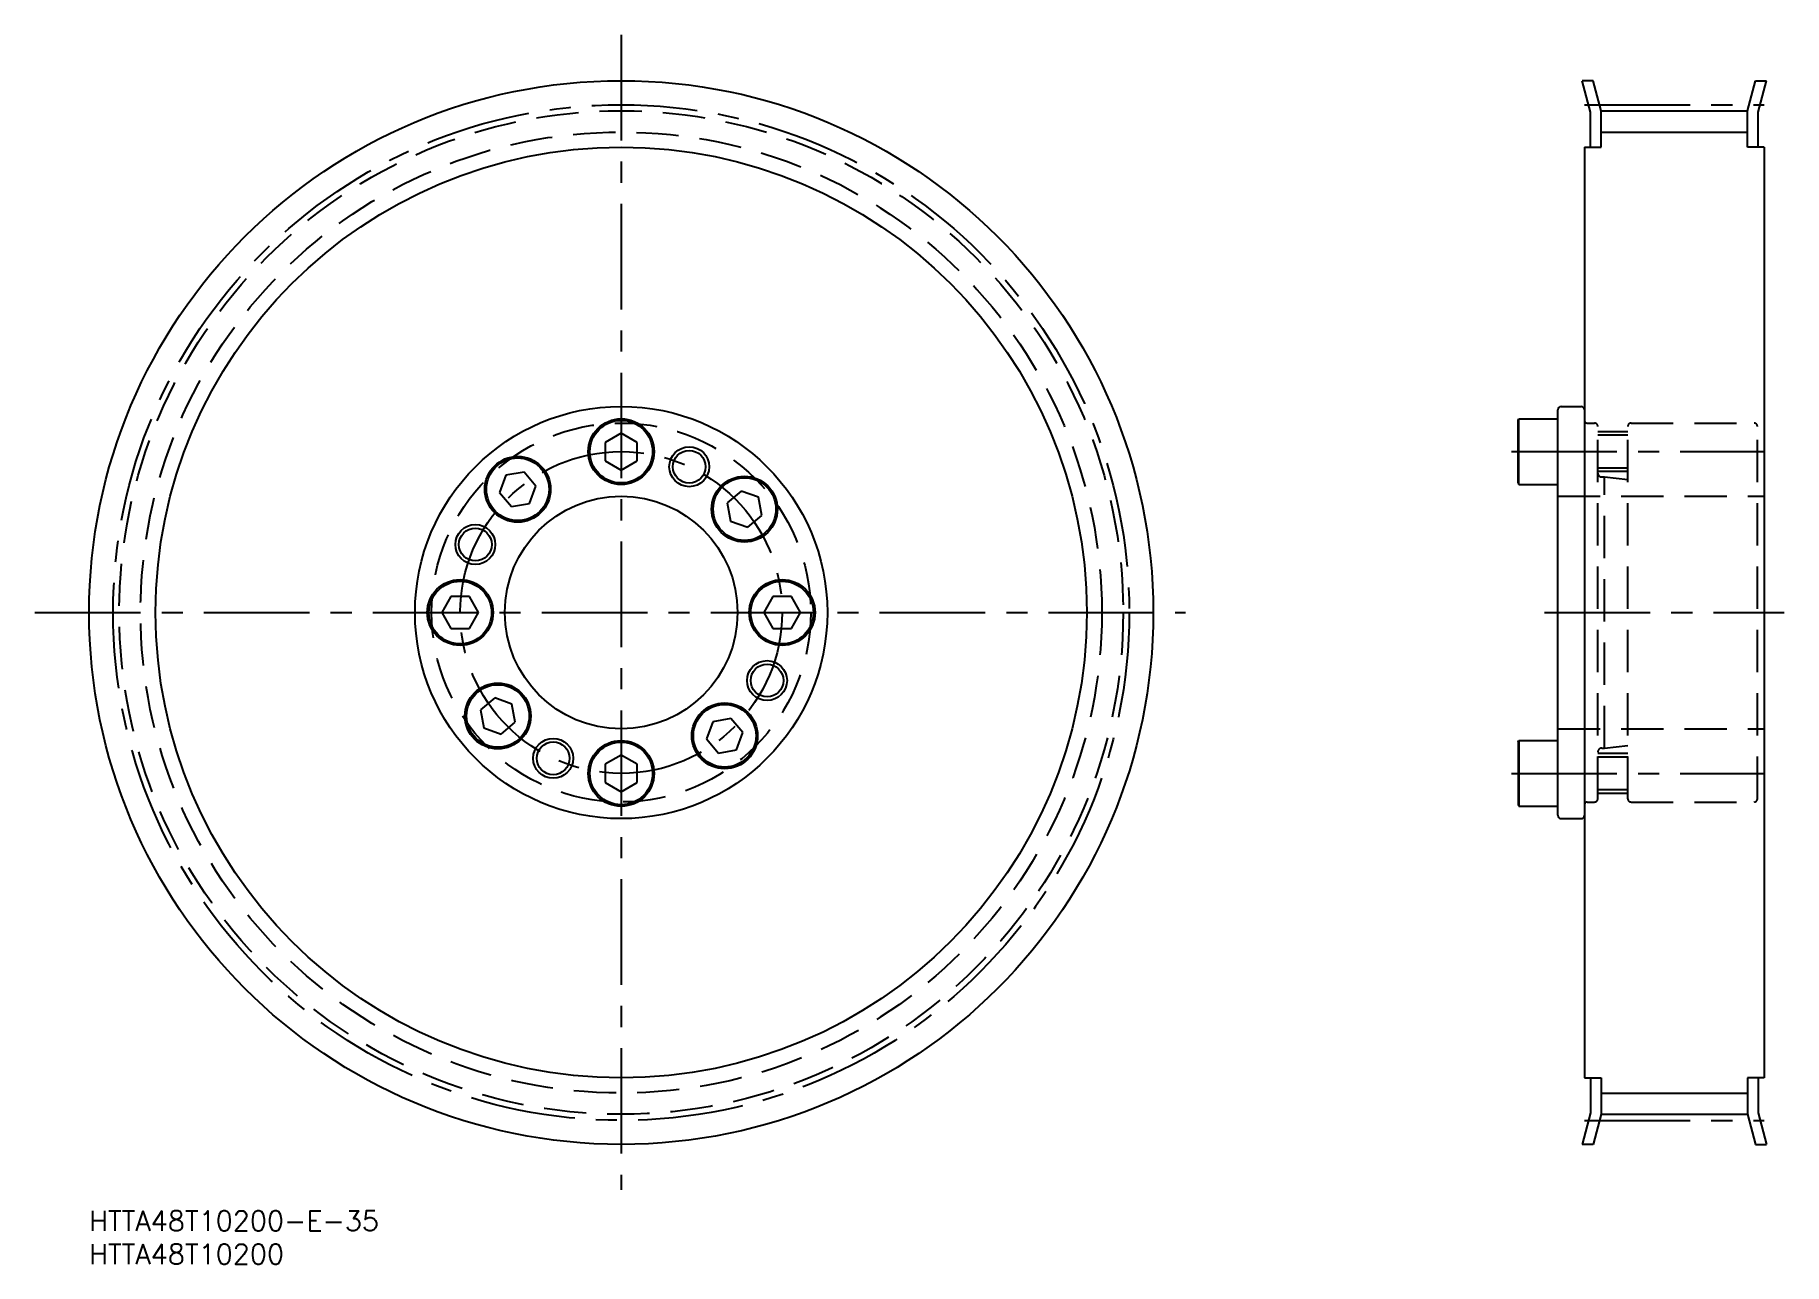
# Model space of a CAD drawing. Extents: x -8 to 255, y -8 to 177.
import ezdxf

# ---------------------------------------------------------------- set-up
doc = ezdxf.new("R2010")
doc.units = 0
doc.header["$LTSCALE"] = 0.5
doc.linetypes.add('CENTER', pattern=[50.8, 31.75, -6.35, 6.35, -6.35])
doc.linetypes.add('DASHED', pattern=[19.05, 12.7, -6.35])
for name, color, linetype in [('MSM_CENTER', 1, 'CENTER'), ('MSM_CONTINUOUS', 7, 'CONTINUOUS'), ('MSM_DASHED', 4, 'DASHED'), ('MSM_NARROW', 5, 'CONTINUOUS'), ('MSM_PART_NUMBER', 7, 'CONTINUOUS')]:
    doc.layers.add(name, color=color, linetype=linetype)
doc.styles.get("Standard").update_dxf_attribs({"font": 'txt.shx', "height": 3, "bigfont": 'bigfont.shx'})

# ---------------------------------------------------------------- blocks, each defined once
blk = doc.blocks.new('*U2')
at = {"layer": 'MSM_PART_NUMBER'}
blk.add_text('HTTA48T10200-E-35', height=3, dxfattribs=at).set_placement((0, -3))
blk = doc.blocks.new('*U3')
at = {"layer": 'MSM_PART_NUMBER'}
blk.add_text('HTTA48T10200', height=3, dxfattribs=at).set_placement((0, -8))

msp = doc.modelspace()

# ---------------------------------------------------------------- linework, layer by layer
at = {"layer": 'MSM_CENTER'}
for p, q in [((80, 176.88), (80, 3.16)), ((224.84, 166.39), (251.84, 166.39)), ((213.84, 114.2), (251.84, 114.2)), ((-8.14, 90), (164.83, 90)), ((218.84, 90), (254.84, 90)), ((213.84, 65.8), (251.84, 65.8)), ((224.84, 13.6), (251.84, 13.6))]:
    msp.add_line(p, q, dxfattribs=at)
for radius in [76.39, 24.2]:
    msp.add_circle((80, 90), radius, dxfattribs=at)
at = {"layer": 'MSM_CONTINUOUS'}
for p, q in [((225.74, 165.26), (224.47, 170)), ((226.12, 170), (224.47, 170)), ((227.34, 165.47), (226.12, 170)), ((249.34, 165.47), (250.55, 170)), ((250.55, 170), (252.2, 170)), ((250.94, 165.26), (252.2, 170)), ((225.74, 160), (225.74, 165.26)), ((227.34, 160), (227.34, 165.47)), ((227.34, 165.47), (249.34, 165.47)), ((249.34, 160), (249.34, 165.47)), ((250.94, 160), (250.94, 165.26)), ((224.84, 160), (224.84, 20)), ((224.84, 160), (227.34, 160)), ((251.84, 160), (249.34, 160)), ((251.84, 160), (251.84, 20)), ((221.34, 121), (224.34, 121)), ((214.84, 118.91), (214.98, 119.15)), ((214.84, 109.49), (214.84, 118.91)), ((214.98, 119.15), (220.84, 119.15)), ((214.98, 109.25), (214.98, 119.15)), ((220.84, 59.5), (220.84, 120.5)), ((80, 116.97), (77.6, 115.59)), ((82.4, 115.59), (80, 116.97)), ((81.2, 116.28), (81.2, 116.28)), ((81.8, 115.93), (81.8, 115.93)), ((77.6, 115.59), (77.6, 112.81)), ((82.4, 112.81), (82.4, 115.59)), ((62.66, 110.66), (61.72, 108.06)), ((65.39, 111.14), (62.66, 110.66)), ((67.17, 109.02), (65.39, 111.14)), ((77.6, 112.81), (80, 111.43)), ((80, 111.43), (82.4, 112.81)), ((61.72, 108.06), (63.5, 105.93)), ((66.23, 106.42), (67.17, 109.02)), ((98.06, 108.28), (95.93, 106.5)), ((100.66, 107.34), (98.06, 108.28)), ((214.84, 109.49), (214.98, 109.25)), ((214.98, 109.25), (220.84, 109.25)), ((63.5, 105.93), (66.23, 106.42)), ((95.93, 106.5), (96.42, 103.77)), ((101.14, 104.61), (100.66, 107.34)), ((96.42, 103.77), (99.02, 102.83)), ((99.02, 102.83), (101.14, 104.61)), ((54.41, 92.4), (53.03, 90)), ((57.19, 92.4), (54.41, 92.4)), ((58.57, 90), (57.19, 92.4)), ((102.81, 92.4), (101.43, 90)), ((105.59, 92.4), (102.81, 92.4)), ((106.97, 90), (105.59, 92.4)), ((53.03, 90), (54.41, 87.6)), ((57.19, 87.6), (58.57, 90)), ((101.43, 90), (102.81, 87.6)), ((105.59, 87.6), (106.97, 90)), ((54.41, 87.6), (57.19, 87.6)), ((102.81, 87.6), (105.59, 87.6)), ((60.98, 77.17), (58.86, 75.39)), ((63.58, 76.23), (60.98, 77.17)), ((58.86, 75.39), (59.34, 72.66)), ((64.07, 73.5), (63.58, 76.23)), ((96.5, 74.07), (93.77, 73.58)), ((98.28, 71.94), (96.5, 74.07)), ((59.34, 72.66), (61.94, 71.72)), ((61.94, 71.72), (64.07, 73.5)), ((93.77, 73.58), (92.83, 70.98)), ((97.34, 69.34), (98.28, 71.94)), ((80, 68.57), (77.6, 67.19)), ((82.4, 67.19), (80, 68.57)), ((92.83, 70.98), (94.61, 68.86)), ((94.61, 68.86), (97.34, 69.34)), ((214.84, 70.51), (214.98, 70.75)), ((214.84, 70.51), (214.84, 61.09)), ((214.98, 70.75), (220.84, 70.75)), ((214.98, 70.75), (214.98, 60.85)), ((77.6, 67.19), (77.6, 64.41)), ((82.4, 64.41), (82.4, 67.19)), ((77.6, 64.41), (80, 63.03)), ((80, 63.03), (82.4, 64.41)), ((214.84, 61.09), (214.98, 60.85)), ((214.98, 60.85), (220.84, 60.85)), ((221.34, 59), (224.34, 59)), ((224.84, 20), (227.34, 20)), ((225.74, 20), (225.74, 14.74)), ((227.34, 20), (227.34, 14.52)), ((249.34, 20), (249.34, 14.52)), ((251.84, 20), (249.34, 20)), ((250.94, 20), (250.94, 14.74)), ((225.74, 14.74), (224.47, 10)), ((227.34, 14.52), (226.12, 10)), ((227.34, 14.52), (249.34, 14.52)), ((249.34, 14.52), (250.55, 10)), ((250.94, 14.74), (252.2, 10)), ((226.12, 10), (224.47, 10)), ((250.55, 10), (252.2, 10))]:
    msp.add_line(p, q, dxfattribs=at)
for centre, radius in [((80, 90), 80), ((80, 90), 70), ((80, 90), 31), ((80, 114.2), 4.95), ((80, 114.2), 4.71), ((64.44, 108.54), 4.95), ((64.44, 108.54), 4.71), ((90.23, 111.93), 2.46), ((98.54, 105.56), 4.95), ((98.54, 105.56), 4.71), ((80, 90), 17.5), ((58.07, 100.23), 2.46), ((55.8, 90), 4.95), ((55.8, 90), 4.71), ((104.2, 90), 4.95), ((104.2, 90), 4.71), ((101.93, 79.77), 2.46), ((61.46, 74.44), 4.95), ((61.46, 74.44), 4.71), ((95.56, 71.46), 4.95), ((95.56, 71.46), 4.71), ((69.77, 68.07), 2.46), ((80, 65.8), 4.95), ((80, 65.8), 4.71)]:
    msp.add_circle(centre, radius, dxfattribs=at)
for centre, start, end in [((221.34, 120.5), 90, 179.9991), ((224.34, 120.5), 0.0009, 90), ((221.34, 59.5), 180.0009, 270), ((224.34, 59.5), 270, 0)]:
    msp.add_arc(centre, 0.5, start, end, dxfattribs=at)
at = {"layer": 'MSM_DASHED'}
for p, q in [((225.25, 118.5), (226.34, 118.5)), ((231.84, 118.5), (250.34, 118.5)), ((226.84, 62), (226.84, 118)), ((231.34, 117.2), (226.84, 117.2)), ((231.34, 116.66), (226.84, 116.66)), ((231.34, 62), (231.34, 118)), ((250.84, 62), (250.84, 118)), ((231.34, 111.74), (226.84, 111.74)), ((231.34, 111.2), (226.84, 111.2)), ((227.44, 110.39), (227.84, 110.39)), ((227.84, 69.61), (227.84, 110.39)), ((227.84, 110.39), (231.34, 110)), ((220.84, 107.5), (251.84, 107.5)), ((220.84, 72.5), (251.84, 72.5)), ((231.34, 68.8), (226.84, 68.8)), ((227.44, 69.61), (227.84, 69.61)), ((227.84, 69.61), (231.34, 70)), ((231.34, 68.26), (226.84, 68.26)), ((231.34, 63.34), (226.84, 63.34)), ((225.25, 61.5), (226.34, 61.5)), ((231.34, 62.8), (226.84, 62.8)), ((231.84, 61.5), (250.34, 61.5))]:
    msp.add_line(p, q, dxfattribs=at)
for radius in [75.47, 72.27, 28.5]:
    msp.add_circle((80, 90), radius, dxfattribs=at)
for centre, radius, start, end in [((225.25, 118.91), 0.41, 180, 270), ((226.34, 118), 0.5, 0.0009, 90), ((231.84, 118), 0.5, 90, 179.9991), ((250.34, 118), 0.5, 0.0009, 90), ((227.44, 110.99), 0.6, 180, 270), ((227.44, 69.01), 0.6, 90, 180), ((225.25, 61.09), 0.41, 90, 180), ((226.34, 62), 0.5, 269.9965, 0), ((231.84, 62), 0.5, 180.0009, 270), ((250.34, 62), 0.5, 269.9982, 0)]:
    msp.add_arc(centre, radius, start, end, dxfattribs=at)
at = {"layer": 'MSM_NARROW'}
for p, q in [((227.34, 162.27), (249.34, 162.27)), ((227.34, 17.72), (249.34, 17.72))]:
    msp.add_line(p, q, dxfattribs=at)
for centre in [(90.23, 111.93), (58.07, 100.23), (101.93, 79.77), (69.77, 68.07)]:
    msp.add_circle(centre, 3, dxfattribs=at)

# ---------------------------------------------------------------- block references
at = {"layer": 'MSM_CONTINUOUS'}
for name in ['*U2', '*U3']:
    msp.add_blockref(name, (0, 0), dxfattribs=at)

doc.saveas('drawing.dxf')
